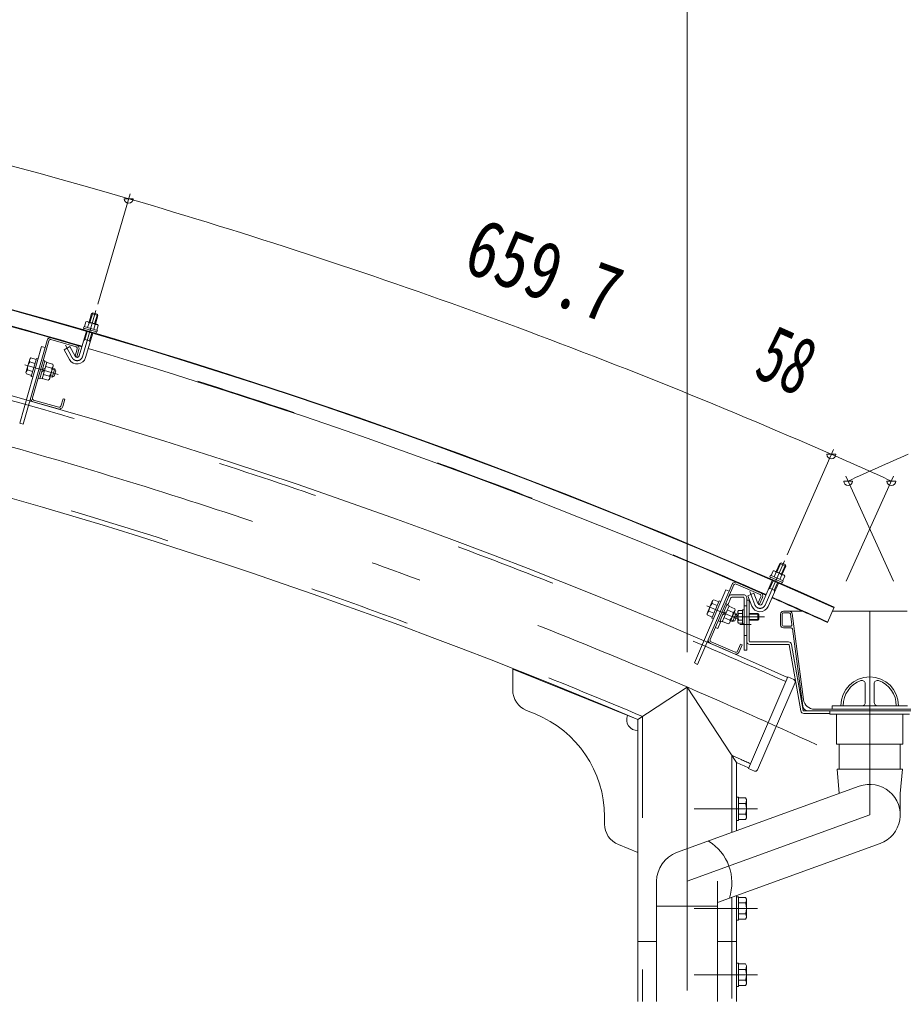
# Model space of a CAD drawing. Units: millimetres, scale not verified. Extents: x -31992 to 32005, y -14700 to 14700.
# Drawn here: x 19142 to 21936, y 6454 to 9558 of the extents above; entities that cross this region are included whole.
import ezdxf
from ezdxf.enums import TextEntityAlignment as Align

# ---------------------------------------------------------------- set-up
doc = ezdxf.new("R2010")
doc.units = ezdxf.units.MM
doc.header["$LTSCALE"] = 80
doc.linetypes.add('USER2', pattern=[10, 4, -6])
doc.linetypes.add('USER3', pattern=[24, 12, -5, 2, -5])
for name, color, linetype, lineweight in [('0-6_2-02BOLD', 7, 'Continuous', 18), ('0-7_2-12HIDDEN', 3, 'USER2', 18), ('0-8_2-22CENTER', 3, 'USER3', 18), ('0-9_2-42THIN', 4, 'Continuous', 18), ('0-A_2-52DIM', 3, 'Continuous', 18)]:
    doc.layers.add(name, color=color, linetype=linetype, lineweight=lineweight)
doc.styles.add('ＭＳ ゴシック', font='')
doc.styles.get('ＭＳ ゴシック').set_extended_font_data('MS Gothic')

msp = doc.modelspace()

# ---------------------------------------------------------------- linework, layer by layer
at = {"layer": '0-6_2-02BOLD'}
for p, q in [((19374.25, 8631.32), (19369.91, 8628.94)), ((19387.69, 8627.39), (19374.25, 8631.32)), ((19355.52, 8603.44), (19388.44, 8593.81)), ((19361.78, 8599.76), (19357.36, 8584.66)), ((19361.9, 8601.57), (19369.91, 8628.94)), ((19390.06, 8623.05), (19369.91, 8628.94)), ((19382.05, 8595.67), (19390.06, 8623.05)), ((19390.06, 8623.05), (19387.69, 8627.39)), ((19330.83, 8495.33), (19353.45, 8572.68)), ((19346.07, 8587.97), (19344.59, 8582.92)), ((19344.59, 8582.92), (19386.58, 8570.65)), ((19346.19, 8582.46), (19344.62, 8577.08)), ((19344.62, 8577.08), (19383.41, 8565.74)), ((19346.07, 8587.97), (19388.06, 8575.68)), ((19381.18, 8594.09), (19376.76, 8578.99)), ((19384.99, 8571.11), (19383.41, 8565.74)), ((19390.88, 8591.25), (19386.46, 8576.15)), ((19388.06, 8575.68), (19386.58, 8570.65)), ((19388.44, 8593.81), (19390.88, 8591.25)), ((19228.87, 8544.14), (19153.25, 8278.9)), ((19234.25, 8542.6), (19182.82, 8362.19)), ((19241.17, 8546.45), (19320.61, 8523.81)), ((19242.7, 8551.84), (19322.14, 8529.19)), ((19346.2, 8547.91), (19366.36, 8542.02)), ((19350.99, 8489.45), (19373.6, 8566.78)), ((19211.57, 8524.32), (19142.48, 8281.97)), ((19222.34, 8521.25), (19211.57, 8524.32)), ((19301.16, 8524.63), (19282.74, 8514.55)), ((19299.55, 8483.85), (19282.74, 8514.55)), ((19317.97, 8493.93), (19301.16, 8524.63)), ((19324.46, 8516.89), (19317.93, 8494)), ((19329.84, 8515.35), (19323.31, 8492.46)), ((19174.42, 8475.78), (19190.59, 8471.17)), ((19174.52, 8485.02), (19178.03, 8488.41)), ((19178.03, 8488.41), (19194.19, 8483.8)), ((19195.15, 8487.15), (19178.83, 8429.93)), ((19195.15, 8487.15), (19200.53, 8485.61)), ((19228.14, 8475.2), (19213.17, 8422.69)), ((19222.08, 8479.47), (19216.69, 8481.01)), ((19221.4, 8477.11), (19228.14, 8475.2)), ((19317.93, 8494), (19323.31, 8492.46)), ((19167.22, 8450.52), (19183.39, 8445.91)), ((19220.65, 8448.94), (19212, 8444.13)), ((19213.92, 8450.86), (19222.57, 8455.67)), ((19243.79, 8456), (19224.25, 8461.57)), ((19247.38, 8468.64), (19227.85, 8474.2)), ((19253.1, 8454.25), (19245.43, 8427.32)), ((19253.1, 8454.25), (19246.37, 8456.17)), ((19248.57, 8463.91), (19247.38, 8468.64)), ((19251.91, 8430.93), (19256.71, 8447.76)), ((19253.1, 8454.25), (19256.71, 8447.76)), ((19178.83, 8429.93), (19184.22, 8428.39)), ((19206.44, 8424.61), (19213.17, 8422.69)), ((19236.59, 8430.74), (19217.05, 8436.31)), ((19245.43, 8427.32), (19238.69, 8429.24)), ((19251.91, 8430.93), (19245.43, 8427.32)), ((19186.67, 8355.27), (19266.11, 8332.62)), ((19279.54, 8359.36), (19273.02, 8336.47)), ((19284.93, 8357.83), (19278.41, 8334.94)), ((19279.54, 8359.36), (19284.93, 8357.83)), ((19185.13, 8349.88), (19264.57, 8327.24)), ((19142.48, 8281.97), (19153.25, 8278.9)), ((21533.95, 7812.68), (21545.41, 7838.81)), ((21550.02, 7840.61), (21545.41, 7838.81)), ((21562.84, 7834.98), (21550.02, 7840.61)), ((21564.64, 7830.37), (21562.84, 7834.98)), ((21515.92, 7795.75), (21513.68, 7790.62)), ((21516.5, 7801.23), (21514.39, 7796.42)), ((21514.39, 7796.42), (21554.46, 7778.85)), ((21516.5, 7801.23), (21556.57, 7783.65)), ((21524.35, 7814.97), (21518.03, 7800.56)), ((21527.87, 7815.36), (21524.35, 7814.97)), ((21533.61, 7810.91), (21527.29, 7796.5)), ((21552.11, 7802.79), (21545.79, 7788.38)), ((21394.64, 7772.82), (21285.58, 7519.51)), ((21399.78, 7770.61), (21325.6, 7598.3)), ((21407.14, 7773.54), (21483.01, 7740.88)), ((21409.36, 7778.68), (21485.22, 7746.02)), ((21489.48, 7711.32), (21521.86, 7785.12)), ((21508.72, 7702.89), (21541.09, 7776.68)), ((21511.49, 7761.49), (21530.72, 7753.05)), ((21513.68, 7790.62), (21550.69, 7774.39)), ((21552.93, 7779.52), (21550.69, 7774.39)), ((21556.57, 7783.65), (21554.46, 7778.85)), ((21391.2, 7730.32), (21380.88, 7706.35)), ((21393.45, 7739.85), (21430.29, 7739.85)), ((21393.45, 7731.8), (21430.29, 7731.8)), ((21456.99, 7703.95), (21444.26, 7736.56)), ((21491.08, 7731.3), (21481.67, 7709.44)), ((21333.16, 7721.18), (21315.72, 7680.67)), ((21331.87, 7712.03), (21347.31, 7705.38)), ((21353.88, 7720.64), (21359.03, 7718.43)), ((21379.6, 7709.57), (21356.07, 7654.92)), ((21379.6, 7709.57), (21374.45, 7711.78)), ((21403.31, 7695.57), (21384.65, 7703.6)), ((21432.75, 7729.35), (21432.75, 7564.85)), ((21440.8, 7564.85), (21440.8, 7729.35)), ((21448.85, 7722.35), (21440.8, 7722.35)), ((21448.85, 7592.97), (21448.85, 7722.35)), ((21717.58, 7699.92), (21695.95, 7652.09)), ((21315.72, 7680.67), (21316.28, 7675.84)), ((21316.28, 7675.84), (21331.73, 7669.18)), ((21321.48, 7687.9), (21336.92, 7681.25)), ((21374.26, 7679.47), (21365.06, 7675.81)), ((21367.84, 7682.24), (21377.03, 7685.91)), ((21398.11, 7683.5), (21379.46, 7691.54)), ((21407.13, 7680.57), (21396.06, 7654.85)), ((21407.13, 7680.57), (21400.69, 7683.34)), ((21402.95, 7657.6), (21409.87, 7673.67)), ((21403.87, 7690.73), (21403.31, 7695.57)), ((21407.13, 7680.57), (21409.87, 7673.67)), ((21413.14, 7687), (21414.91, 7690.05)), ((21413.14, 7687), (21413.14, 7652.7)), ((21414.91, 7690.05), (21427.15, 7690.05)), ((21414.91, 7679.95), (21427.15, 7679.95)), ((21427.15, 7691.72), (21432.75, 7691.72)), ((21476.14, 7680.35), (21448.85, 7680.35)), ((21476.14, 7680.34), (21479.64, 7676.85)), ((21476.14, 7680.34), (21476.14, 7659.35)), ((21479.64, 7662.85), (21479.64, 7676.85)), ((21548.05, 7643.72), (21548.05, 7678.72)), ((21553.3, 7643.72), (21553.3, 7678.72)), ((21617.19, 7687.47), (21556.8, 7687.47)), ((21575.39, 7682.22), (21556.8, 7682.22)), ((21583.53, 7644.19), (21578.86, 7679.19)), ((21620.34, 7408.09), (21584.07, 7679.88)), ((21711.95, 7687.47), (21947.66, 7687.47)), ((21359.29, 7656.2), (21349.32, 7633.05)), ((21356.07, 7654.92), (21350.92, 7657.13)), ((21357.04, 7657.17), (21363.46, 7654.4)), ((21387.73, 7659.38), (21369.07, 7667.41)), ((21396.06, 7654.85), (21389.62, 7657.62)), ((21402.95, 7657.6), (21396.06, 7654.85)), ((21413.14, 7652.7), (21414.91, 7649.64)), ((21414.91, 7659.74), (21427.15, 7659.74)), ((21414.91, 7649.64), (21427.15, 7649.64)), ((21476.14, 7659.35), (21448.85, 7659.35)), ((21479.64, 7662.85), (21476.14, 7659.35)), ((21580.06, 7640.22), (21556.8, 7640.22)), ((21341.93, 7636.24), (21349.32, 7633.05)), ((21556.8, 7634.97), (21581.7, 7634.97)), ((21617.77, 7387.66), (21585.17, 7631.93)), ((21326.31, 7585.8), (21402.18, 7553.14)), ((21328.52, 7590.95), (21404.39, 7558.28)), ((21421.16, 7583.07), (21411.75, 7561.21)), ((21451.29, 7590.52), (21573.13, 7590.52)), ((21451.29, 7582.47), (21573.13, 7582.47)), ((21611.62, 7372.52), (21574.85, 7581.03)), ((21582.78, 7582.42), (21619.55, 7373.92)), ((21440.8, 7564.85), (21432.75, 7564.85)), ((20701.17, 7504.7), (20701.17, 7438.65)), ((20701.17, 7504.7), (21096.37, 7344.93)), ((21570.87, 7479.82), (21446.34, 7190.48)), ((21593.83, 7462.32), (21474.83, 7185.84)), ((21570.87, 7479.82), (21590.17, 7471.52)), ((21815.8, 7399.42), (21815.8, 7458.21)), ((21843.8, 7399.42), (21843.8, 7458.21)), ((21252.3, 7447.9), (21096.37, 7344.93)), ((21408.23, 7209.27), (21252.3, 7447.9)), ((21710.81, 7388.92), (21948.8, 7388.92)), ((21710.81, 7388.92), (21710.81, 7378.42)), ((20744.94, 7373.76), (20772.56, 7362.59)), ((21621.27, 7372.47), (22038.33, 7372.47)), ((21621.27, 7364.42), (21703.8, 7364.42)), ((21655.04, 7377.72), (22004.57, 7377.72)), ((21934.8, 7361.97), (21934.8, 7267.47)), ((21096.37, 7344.93), (21096.37, 6453.9)), ((21733.54, 7267.47), (21733.54, 7188.31)), ((21926.05, 7267.47), (21926.05, 7188.31)), ((21408.23, 7209.27), (21408.23, 6992.88)), ((21446.34, 7190.48), (21465.64, 7182.18)), ((21726.54, 7188.31), (21933.05, 7188.31)), ((21726.54, 7188.31), (21733.55, 7111.31)), ((21926.05, 7111.34), (21933.05, 7188.31)), ((21219.39, 6924.14), (21796.89, 7134.36)), ((21926.05, 7043.91), (21926.05, 7111.34)), ((21415.23, 7099.65), (21408.23, 7099.65)), ((21415.23, 7099.65), (21415.23, 7026.15)), ((21436.56, 7097.26), (21415.23, 7097.26)), ((21436.56, 7080.08), (21415.23, 7080.08)), ((21439.73, 7091.78), (21436.56, 7097.26)), ((20991.38, 7038.1), (20991.38, 7014.58)), ((21415.23, 7026.15), (21408.23, 7026.15)), ((21436.56, 7045.72), (21415.23, 7045.72)), ((21035.14, 6949.69), (21096.37, 6924.93)), ((21348.54, 6766.34), (21862.73, 6953.47)), ((21156.05, 6453.91), (21156.05, 6833.7)), ((21348.54, 6833.7), (21348.54, 6453.91)), ((21408.23, 6788.06), (21408.23, 6453.9)), ((21415.23, 6784.65), (21408.23, 6784.65)), ((21415.23, 6784.65), (21415.23, 6711.15)), ((21436.56, 6782.26), (21415.23, 6782.26)), ((21439.73, 6776.78), (21436.56, 6782.26)), ((21156.03, 6755.13), (21348.54, 6755.13)), ((21436.56, 6765.08), (21415.23, 6765.08)), ((21415.23, 6711.15), (21408.23, 6711.15)), ((21436.56, 6730.73), (21415.23, 6730.73)), ((21096.37, 6642.9), (21156.05, 6642.9)), ((21348.54, 6642.9), (21408.23, 6642.9)), ((21436.56, 6572.26), (21415.23, 6572.26)), ((21436.56, 6555.08), (21415.23, 6555.08)), ((21439.73, 6566.78), (21436.56, 6572.26)), ((21439.73, 6509.03), (21439.73, 6566.78)), ((21436.56, 6520.73), (21415.23, 6520.73)), ((21415.23, 6501.15), (21408.23, 6501.15))]:
    msp.add_line(p, q, dxfattribs=at)
for points in [[(19355.52, 8603.44), (19352.08, 8602.6), (19347.67, 8587.5)], [(19174.52, 8485.02), (19162.43, 8442.61), (19163.62, 8437.89), (19179.79, 8433.28)], [(19222.08, 8479.47), (19205.76, 8422.25), (19200.38, 8423.79)], [(19248.57, 8463.91), (19236.48, 8421.5), (19232.98, 8418.11), (19213.45, 8423.68)], [(21553.19, 7804.25), (21564.64, 7830.37), (21545.41, 7838.81)], [(21527.87, 7815.36), (21559.27, 7801.58), (21561.36, 7798.73), (21555.04, 7784.33)], [(21385.23, 7750.97), (21374.94, 7755.4), (21275.29, 7523.93), (21285.58, 7519.51)], [(21476.55, 7711.59), (21463.83, 7744.19), (21444.26, 7736.56)], [(21485.94, 7733.52), (21476.53, 7711.66), (21481.67, 7709.44)], [(21353.88, 7720.64), (21330.35, 7665.99), (21335.49, 7663.78)], [(21333.16, 7721.18), (21337.06, 7724.09), (21352.51, 7717.45)], [(21378.63, 7707.32), (21385.06, 7704.55), (21363.46, 7654.4)], [(21403.87, 7690.73), (21386.44, 7650.23), (21382.53, 7647.31), (21363.88, 7655.34)], [(21427.15, 7691.72), (21427.15, 7647.97), (21432.75, 7647.97)], [(21421.16, 7583.07), (21426.3, 7580.85), (21416.9, 7558.99)], [(21703.8, 7372.47), (21703.8, 7361.97), (21955.8, 7361.97)], [(21724.81, 7361.97), (21724.81, 7267.47), (21934.8, 7267.47)], [(21439.73, 7091.78), (21439.73, 7034.03), (21436.56, 7028.55), (21415.23, 7028.55)], [(21439.73, 6776.78), (21439.73, 6719.03), (21436.56, 6713.55), (21415.23, 6713.55)], [(21415.23, 6501.15), (21415.23, 6574.65), (21408.23, 6574.65)], [(21439.73, 6509.03), (21436.56, 6503.55), (21415.23, 6503.55)]]:
    msp.add_lwpolyline(points, dxfattribs=at)
for centre, radius, start, end in [((14334, -8626.52), 17916.67, 65.66528, 89.30167), ((14334, -8626.52), 17918.42, 65.66528, 89.30167), ((14334, -8626.52), 17655.92, 65.80466, 88.854), ((14334, -8626.52), 17865.92, 73.73062, 81.04594), ((14334, -8626.52), 17344.08, 67.05199, 88.16655), ((19355.16, 8595.09), 8.11, 35.1655, 73.69695), ((19363.62, 8570.03), 29.79, 53.86781, 93.52827), ((19384.25, 8586.59), 8.11, 73.69695, 112.24318), ((19239.63, 8541.07), 11.2, 74.08865, 164.08865), ((19239.63, 8541.07), 5.6, 74.08865, 164.08865), ((19319.07, 8518.42), 5.6, 344.08865, 74.08865), ((19319.07, 8518.42), 11.2, 344.08865, 74.08865), ((14334, -8626.52), 17865.92, 66.34795, 73.66327), ((19203.69, 8453.78), 36.61, 143.06325, 185.11406), ((19183.56, 8480), 10.07, 164.08865, 204.81548), ((19324.11, 8497.29), 28, 208.69695, 343.72301), ((19324.11, 8497.29), 7, 208.69695, 343.74908), ((19172.76, 8442.11), 10.07, 123.36183, 164.08865), ((19207.32, 8452.74), 36.61, 323.06325, 5.11406), ((19238.25, 8464.41), 10.07, 303.36183, 344.08865), ((19227.44, 8426.51), 10.07, 344.08865, 24.81548), ((19188.2, 8360.66), 11.2, 164.08865, 254.08865), ((19188.2, 8360.66), 5.6, 164.08865, 254.08865), ((19267.64, 8338.01), 11.2, 254.08865, 344.08865), ((19267.64, 8338.01), 5.6, 254.08865, 344.08865), ((21526.43, 7807.13), 8.11, 27.78282, 66.31427), ((21531.6, 7781.19), 29.79, 46.48515, 86.1456), ((21554.19, 7794.96), 8.11, 66.31427, 104.8605), ((21404.92, 7768.39), 11.2, 66.70598, 156.70598), ((21404.92, 7768.39), 5.6, 66.70598, 156.69936), ((21393.45, 7729.35), 10.5, 90, 156.70663), ((21393.45, 7729.35), 2.45, 90, 156.7186), ((21430.29, 7729.35), 10.5, 0, 90), ((21430.29, 7729.35), 2.45, 0, 90), ((21480.79, 7735.73), 5.6, 336.70598, 66.70598), ((21480.79, 7735.73), 11.2, 336.70598, 66.70598), ((14334, -8626.52), 17865.92, 65.66528, 66.28061), ((21358.06, 7686.45), 36.61, 135.68057, 177.73138), ((21341.47, 7715.04), 10.07, 156.70598, 197.4328), ((21483.08, 7714.13), 28, 201.31427, 336.34033), ((21483.08, 7714.13), 7, 201.31427, 336.36641), ((21325.89, 7678.85), 10.07, 115.97916, 156.70598), ((21361.53, 7684.95), 36.61, 315.68057, 357.73138), ((21393.7, 7692.55), 10.07, 295.97916, 336.70598), ((21442.93, 7669.85), 29.79, 160.16866, 199.8291), ((21421.26, 7685), 8.11, 180, 218.53142), ((21556.8, 7678.72), 8.75, 90, 180), ((21556.8, 7678.72), 3.5, 90, 180), ((21575.39, 7678.72), 8.75, 7.60199, 90), ((21575.39, 7678.72), 3.5, 7.60419, 90), ((21378.12, 7656.36), 10.07, 336.70598, 17.4328), ((21421.25, 7654.69), 8.11, 141.45375, 180), ((21556.8, 7643.72), 8.75, 180, 270), ((21556.8, 7643.72), 3.5, 180, 270), ((21580.06, 7643.72), 3.5, 270, 7.60158), ((21581.7, 7631.47), 3.5, 7.60419, 90), ((21330.74, 7596.09), 11.2, 156.70598, 246.70598), ((21330.74, 7596.09), 5.6, 156.70598, 246.70598), ((21451.29, 7592.97), 10.5, 180, 270), ((21451.29, 7592.97), 2.45, 180, 270), ((21573.13, 7580.72), 9.8, 10.00009, 90), ((21573.13, 7580.72), 1.75, 10.00024, 90), ((21406.61, 7563.42), 11.2, 246.70598, 336.70598), ((21406.61, 7563.42), 5.6, 246.70598, 336.70598), ((21587.39, 7465.09), 7, 336.71333, 66.71333), ((21829.8, 7388.92), 91, 0, 180), ((21829.8, 7388.92), 84, 109.47118, 180), ((21805.3, 7458.21), 10.5, 0, 109.47488), ((21854.3, 7458.21), 10.5, 70.52512, 180), ((21829.8, 7388.92), 84, 0, 70.52882), ((20771.17, 7438.65), 70, 180, 247.98738), ((21655.04, 7412.72), 35, 187.60286, 270), ((21805.3, 7399.42), 10.5, 270, 0), ((21854.3, 7399.42), 10.5, 180, 270), ((20641.38, 7038.1), 350, 0, 67.98738), ((21096.37, 7344.93), 35, 157.98738, 270), ((21621.27, 7374.22), 9.8, 189.99997, 270), ((21635.12, 7389.97), 17.5, 187.60313, 270), ((21621.27, 7374.22), 1.75, 190.00024, 270), ((14334, -8626.52), 17344.08, 65.78831, 65.92853), ((21468.4, 7188.61), 7, 246.71333, 336.71333), ((21829.81, 7043.91), 96.25, 289.99896, 110.00061), ((21426.48, 7088.67), 13.24, 319.57169, 0), ((21391.5, 7062.9), 48.23, 339.1357, 20.8643), ((21426.48, 7037.13), 13.24, 0, 40.43115), ((21061.38, 7014.58), 70, 180, 247.98738), ((21239.01, 6828.88), 154.95, 341.60916, 58.39587), ((21252.31, 6833.7), 96.25, 110.0018, 180), ((21426.48, 6773.67), 13.24, 319.57169, 0), ((21391.5, 6747.9), 48.23, 339.1357, 20.8643), ((21426.48, 6722.14), 13.24, 0, 40.43115), ((21426.48, 6563.67), 13.24, 319.56883, 0), ((21391.5, 6537.9), 48.23, 339.13568, 20.86429), ((21426.48, 6512.13), 13.24, 0, 40.4283)]:
    msp.add_arc(centre, radius, start, end, dxfattribs=at)
at = {"layer": '0-7_2-12HIDDEN'}
for p, q in [((21440.8, 7704.85), (21432.75, 7704.85)), ((21440.8, 7610.35), (21432.75, 7610.35)), ((21111.07, 7354.66), (21111.07, 6453.9)), ((21393.52, 7231.92), (21393.52, 6987.53)), ((21393.52, 6782.72), (21393.52, 6453.9))]:
    msp.add_line(p, q, dxfattribs=at)
for radius, start, end in [(17641.22, 65.80389, 88.854), (17867.67, 73.73062, 81.04594), (17358.77, 67.01984, 88.21622), (17867.67, 66.34795, 73.66328), (17867.67, 65.66528, 66.28061), (17358.77, 65.78909, 66.00333)]:
    msp.add_arc((14334, -8626.52), radius, start, end, dxfattribs=at)
at = {"layer": '0-8_2-22CENTER'}
for p, q in [((19383.67, 8638.6), (19340.9, 8492.38)), ((19286.91, 8528.8), (19308.75, 8488.89)), ((19264.41, 8436.47), (19158.38, 8466.69)), ((21560.3, 7846.61), (21499.1, 7707.1)), ((21450.23, 7750.15), (21466.77, 7707.77)), ((21314.79, 7705.08), (21416.05, 7661.48)), ((21497.15, 7669.85), (21395.64, 7669.85)), ((21829.8, 7686.67), (21829.8, 7043.91)), ((21454.8, 7645.35), (21418.74, 7645.35)), ((21252.3, 7447.9), (21252.3, -1827.1)), ((21474.73, 7062.9), (21275.23, 7062.9)), ((21252.31, 6833.7), (21829.8, 7043.91)), ((21474.73, 6747.9), (21275.23, 6747.9)), ((21474.73, 6537.9), (21275.23, 6537.9))]:
    msp.add_line(p, q, dxfattribs=at)
for centre, radius, start, end in [((14334, -8626.52), 17500, 65.24121, 90), ((19324.11, 8497.29), 17.5, 208.69695, 343.69695), ((21483.08, 7714.13), 17.5, 201.31427, 336.31427)]:
    msp.add_arc(centre, radius, start, end, dxfattribs=at)
at = {"layer": '0-9_2-42THIN'}
for p, q in [((19364.59, 8600.78), (19373.38, 8630.84)), ((19379.36, 8596.46), (19388.16, 8626.52)), ((19348.89, 8547.13), (19356.13, 8571.89)), ((19344.84, 8543.25), (19348.89, 8547.13)), ((19363.67, 8542.8), (19370.92, 8567.57)), ((19365, 8537.36), (19363.67, 8542.8)), ((19245.41, 8452.8), (19255.51, 8449.92)), ((19239.65, 8432.61), (19249.75, 8429.73)), ((21536.52, 7811.56), (21549.1, 7840.24)), ((21550.62, 7805.37), (21563.2, 7834.06)), ((21514.06, 7760.36), (21524.43, 7783.99)), ((21528.16, 7754.18), (21538.53, 7777.81)), ((21509.54, 7757.05), (21514.06, 7760.36)), ((21528.78, 7748.61), (21528.16, 7754.18)), ((21399.31, 7680.12), (21408.95, 7675.97)), ((21478.24, 7678.25), (21448.85, 7678.25)), ((21391.01, 7660.83), (21400.65, 7656.68)), ((21478.24, 7661.45), (21448.85, 7661.45))]:
    msp.add_line(p, q, dxfattribs=at)
at = {"layer": '0-A_2-52DIM'}
for p, q in [((21252.3, 7557.93), (21252.3, 10265.45)), ((19491.67, 9007.86), (19389.43, 8658.29)), ((19501.04, 8992.03), (19473.04, 8992.03)), ((21568.54, 7865.4), (21714.85, 8198.93)), ((21722.23, 8183.83), (21694.23, 8183.83)), ((21754.66, 8114.25), (21904.73, 7782.4)), ((21904.96, 8114.25), (21754.88, 7782.4)), ((21775.45, 8099.23), (21747.45, 8099.23)), ((21912.16, 8099.23), (21884.16, 8099.23))]:
    msp.add_line(p, q, dxfattribs=at)
for centre, radius, start, end in [((14333.97, -8626.64), 18356.79, 73.69698, 81.07959), ((19487.04, 8992.03), 14, 180, 0), ((14334.02, -8626.48), 18356.62, 66.31429, 73.69698), ((21708.23, 8183.83), 14, 180, 0), ((14333.05, -8628.68), 18359.03, 65.66539, 66.31429), ((29326.56, -8628.68), 18359.03, 113.68571, 114.33461), ((21761.45, 8099.23), 14, 180, 0), ((21898.16, 8099.23), 14, 180, 0)]:
    msp.add_arc(centre, radius, start, end, dxfattribs=at)

# ---------------------------------------------------------------- texts
at = {"layer": '0-A_2-52DIM', "color": 7, "style": 'ＭＳ ゴシック'}
for s, rotation, width, p in [('659.7', 340.006, 0.8, (20517.78, 8713.37)), ('58', 335.989, 0.65, (21434.97, 8382.18))]:
    msp.add_text(s, height=182.3, rotation=rotation, dxfattribs=dict(at, width=width)).set_placement(p, align=Align.BOTTOM_LEFT)

doc.saveas('drawing.dxf')
